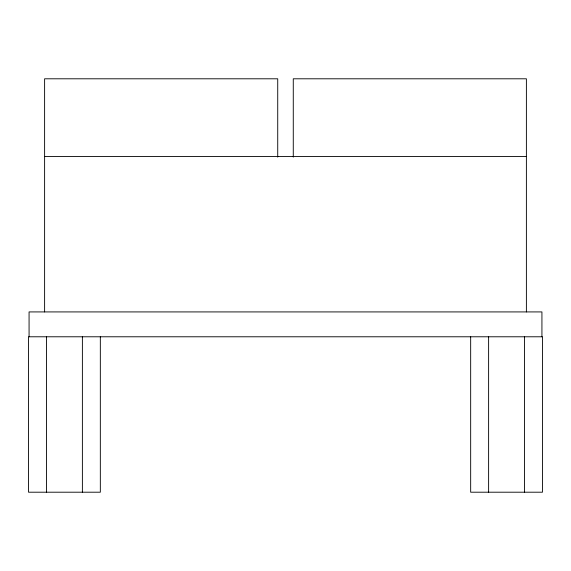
<?xml version="1.0" encoding="UTF-8"?>
<svg xmlns="http://www.w3.org/2000/svg" width="571" height="571" viewBox="0 0 571 571"><rect width="100%" height="100%" fill="white"/><g stroke="black" fill="none" stroke-linecap="round" stroke-linejoin="round"><path stroke-width="0.86" d="M44.609 156.504L526.391 156.504M541.929 336.783L541.929 311.923L29.071 311.923L29.071 336.783M526.391 311.923L526.391 78.798L293.273 78.798L293.273 157.104M524.506 336.783L524.506 492.202M488.612 336.783L488.612 492.202M470.668 336.783L470.668 492.202L542.45 492.202L542.45 336.783L28.55 336.783L28.55 492.202L100.332 492.202L100.332 336.783M277.727 157.104L277.727 78.798L44.609 78.798L44.609 311.923M82.388 336.783L82.388 492.202M46.494 336.783L46.494 492.202"/></g></svg>
